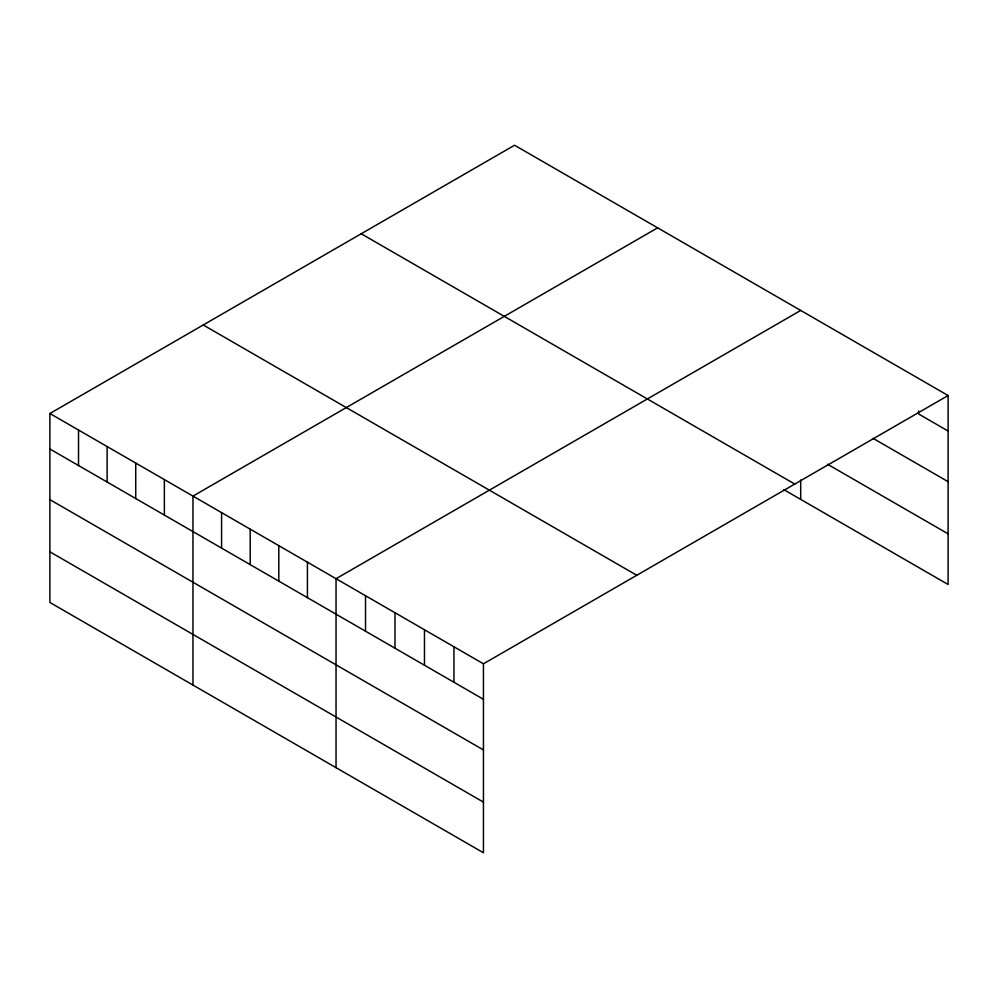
<?xml version="1.0" encoding="UTF-8"?>
<svg xmlns="http://www.w3.org/2000/svg" width="998" height="998" viewBox="0 0 998 998"><rect width="100%" height="100%" fill="white"/><g stroke="black" fill="none" stroke-linecap="round" stroke-linejoin="round"><path stroke-width="1.5" d="M948.1 395.532L483.444 663.807L483.444 852.766L49.9 602.468L49.9 413.509L514.556 145.234L948.1 395.532L948.1 584.491L783.792 489.631M657.632 227.831L192.963 496.106L192.963 685.065M800.695 310.44L336.039 578.703L336.039 767.662M948.1 431.024L918.622 413.995L918.622 410.914M873.063 438.347L948.1 481.672M827.492 464.22L948.1 533.843M361.226 233.769L794.757 484.067M203.243 324.974L636.774 575.272M49.9 413.509L483.444 663.807M49.9 448.988L483.444 699.286M49.9 499.636L483.444 749.935M49.9 551.819L483.444 802.118M800.695 480.026L800.695 499.387M453.953 646.791L453.953 682.27M424.474 629.763L424.474 665.242M394.996 612.747L394.996 648.226M365.518 595.719L365.518 631.21M307.421 562.186L307.421 597.665M278.804 545.669L278.804 581.148M250.199 529.14L250.199 564.631M221.581 512.623L221.581 548.102M164.358 479.589L164.358 515.068M135.74 463.06L135.74 498.551M107.123 446.543L107.123 482.022M78.518 430.026L78.518 465.505"/></g></svg>
